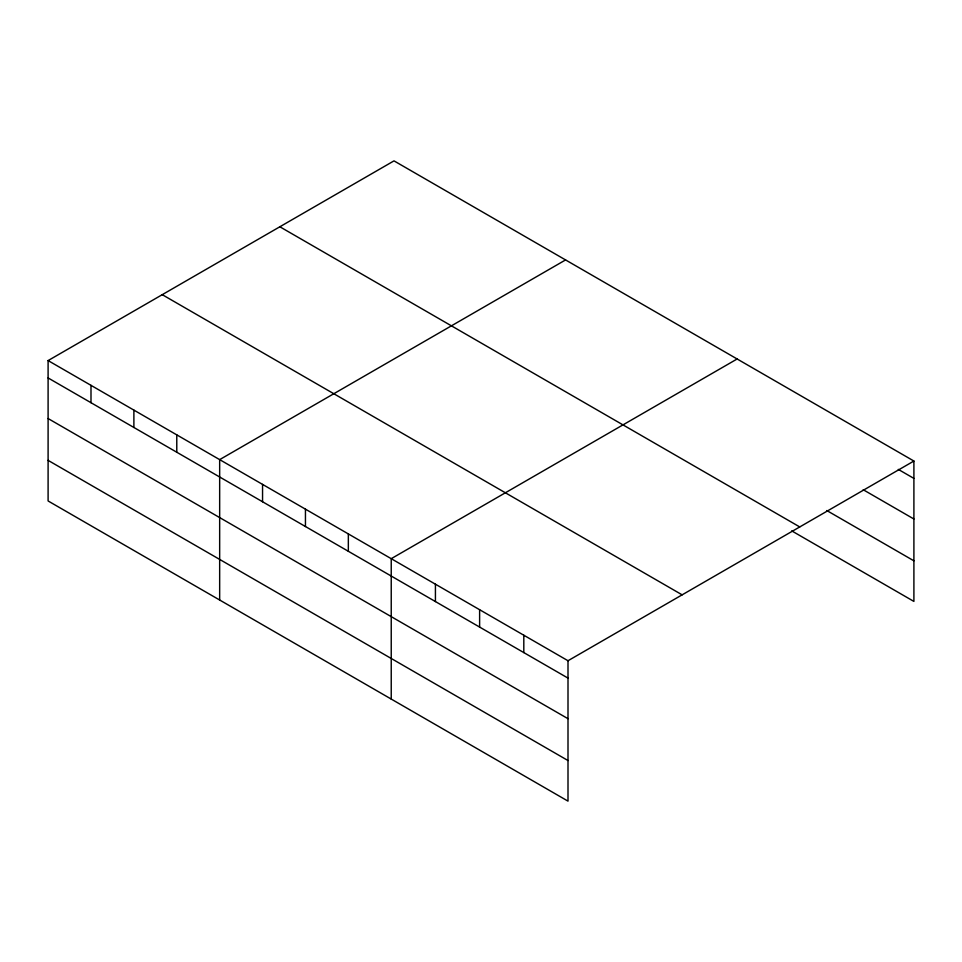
<?xml version="1.0" encoding="UTF-8"?>
<svg xmlns="http://www.w3.org/2000/svg" width="962" height="962" viewBox="0 0 962 962"><rect width="100%" height="100%" fill="white"/><g stroke="black" fill="none" stroke-linecap="round" stroke-linejoin="round"><path stroke-width="1.44" d="M568.001 718.698L568.001 660.738L48.1 360.582L48.1 500.962L568.001 801.13L568.001 718.698L48.1 418.542M791.726 530.88L913.9 601.418L913.9 461.038L393.999 160.87L48.1 360.582M565.572 259.932L219.661 459.632L219.661 600.023M737.132 358.982L391.233 558.682L391.233 699.073M568.001 660.738L913.9 461.038M898.304 469.396L913.9 478.403M863.215 489.73L913.9 518.999M826.815 510.545L913.9 560.822M279.858 226.779L799.747 526.935M162.253 294.673L682.142 594.841M48.1 377.946L568.001 678.102M48.1 460.365L568.001 760.533M523.809 635.221L523.809 652.585M479.617 609.716L479.617 627.08M435.425 584.199L435.425 601.563M348.34 533.922L348.34 551.286M305.447 509.163L305.447 526.527M262.554 484.391L262.554 501.755M176.78 434.872L176.78 452.236M133.886 410.113L133.886 427.465M90.993 385.341L90.993 402.705"/></g></svg>
